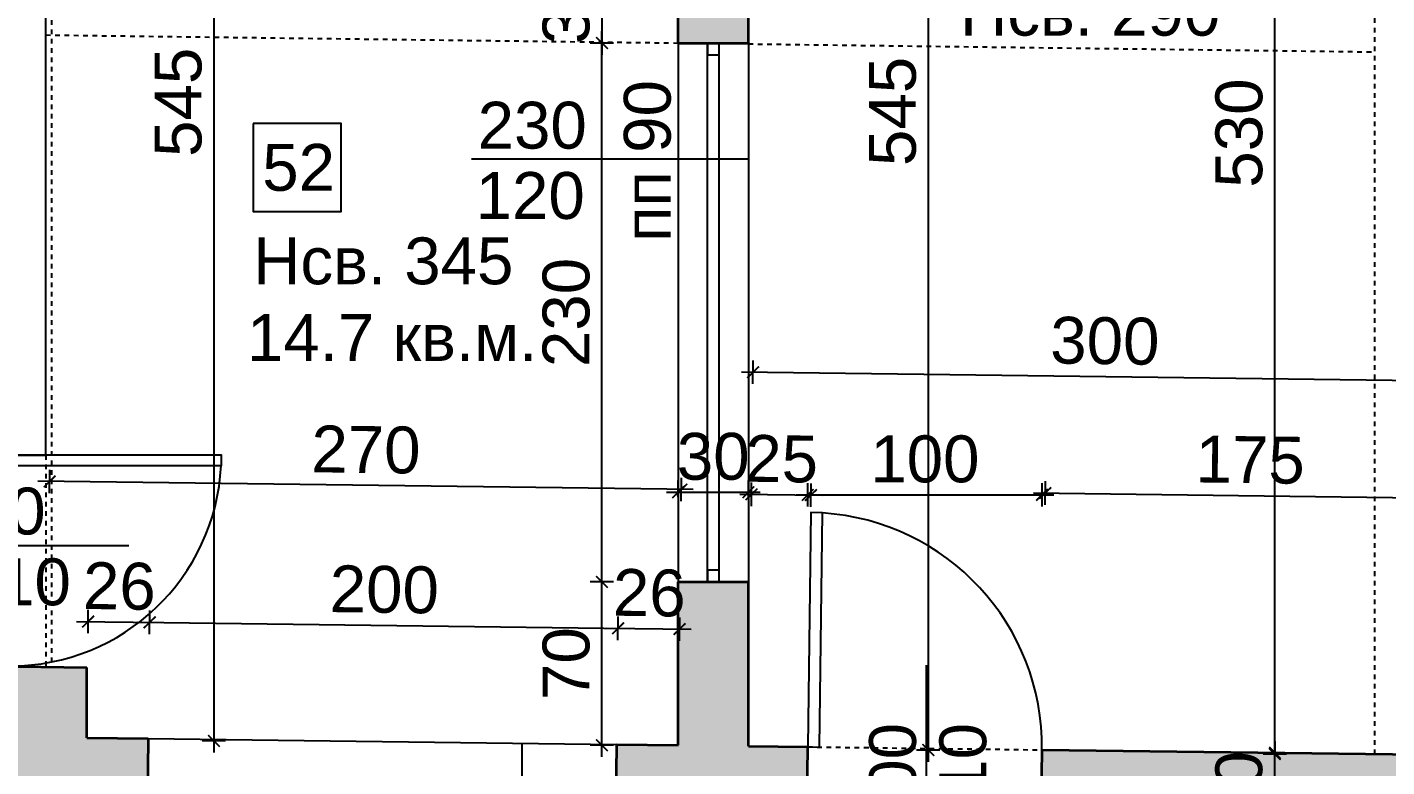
# Model space of a CAD drawing. Header units: inches. Extents: x -72385 to 39588, y -6525 to 66685.
# Drawn here: x -44748 to -44167, y 30423 to 30739 of the extents above; entities that cross this region are included whole.
import ezdxf

# ---------------------------------------------------------------- set-up
doc = ezdxf.new("R2010")
doc.units = ezdxf.units.IN
doc.header["$MEASUREMENT"] = 0
doc.linetypes.add('Hidden', pattern=[0.4, 0.2, -0.2])
for name, color, linetype, lineweight in [('Врати', 251, 'Continuous', 25), ('Изгледни линии', 253, 'Continuous', 25), ('Надписи Hсв', 252, 'Continuous', 25), ('Надписи врати', 252, 'Continuous', 25), ('Надписи коти вътрешни', 252, 'Continuous', 25), ('Надписи номера на пом.', 252, 'Continuous', 25), ('Надписи площ', 252, 'Continuous', 25), ('Надписи прозорци', 252, 'Continuous', 25), ('Прозорци', 251, 'Continuous', 25), ('Пунктир', 253, 'Hidden', 25), ('Разрезни линии', 7, 'Continuous', 35), ('Щрих стени', 254, 'Continuous', 25)]:
    doc.layers.add(name, color=color, linetype=linetype, lineweight=lineweight)
doc.styles.add('Arial Regular', font='arial.ttf')
doc.styles.get("Standard").update_dxf_attribs({"font": 'arial.ttf'})
doc.dimstyles.new('Annotative', dxfattribs={"dimscale": 0, "dimtxt": 20, "dimasz": 5, "dimexe": 5, "dimexo": 5, "dimgap": 5, "dimtad": 1, "dimdec": 0, "dimzin": 0, "dimdsep": 46, "dimtxsty": 'Standard', "dimblk": 'ARCHTICK', "dimcen": 5, "dimdle": 5, "dimadec": 0, "dimazin": 0, "dimtfac": 1, "dimtdec": 0, "dimtofl": 0, "dimtmove": 0, "dimatfit": 3, "dimldrblk": 'ARCHTICK', "dimfxl": 5, "dimfxlon": 1, "dimtolj": 1, "dimtzin": 0, "dimarcsym": 1})

# ---------------------------------------------------------------- blocks, each defined once
blk = doc.blocks.new('_ArchTick')
at = {"color": 0, "linetype": 'ByBlock', "const_width": 0.15}
blk.add_lwpolyline([(-0.5, -0.5), (0.5, 0.5)], dxfattribs=at)
blk = doc.blocks.new('*D275')
at = {"layer": 'Defpoints', "color": 0, "ltscale": 50, "transparency": 16777216}
for p in [(-44695.45, 30484.98), (-44722.34, 30435.75), (-44696.08, 30435.42)]:
    blk.add_point(p, dxfattribs=at)
at = {"layer": 'Надписи коти вътрешни', "color": 0, "lineweight": -2, "ltscale": 50, "transparency": 16777216}
for p, q in [((-44721.77, 30480.32), (-44721.64, 30490.31)), ((-44695.51, 30479.98), (-44695.38, 30489.98)), ((-44726.71, 30485.38), (-44690.45, 30484.92))]:
    blk.add_line(p, q, dxfattribs=at)
at = {"layer": 'Надписи коти вътрешни', "color": 0, "lineweight": -2, "ltscale": 50, "transparency": 16777216, "xscale": 5, "yscale": 5, "zscale": 5}
for p, rotation in [((-44721.71, 30485.32), 179.2706286525158), ((-44695.45, 30484.98), 359.2706286525158)]:
    blk.add_blockref('_ArchTick', p, dxfattribs=dict(at, rotation=rotation))
at = {"layer": 'Надписи коти вътрешни', "color": 0, "ltscale": 50, "transparency": 16777216, "insert": (-44708.38, 30500.36), "char_height": 20, "attachment_point": 5, "rotation": 359.27063}
blk.add_mtext('\\A1;26', dxfattribs=at)
blk = doc.blocks.new('*D4329')
at = {"layer": 'Defpoints', "color": 0, "ltscale": 50, "transparency": 16777216}
for p in [(-44495.46, 30482.44), (-44696.08, 30435.42), (-44496.1, 30432.87)]:
    blk.add_point(p, dxfattribs=at)
at = {"layer": 'Надписи коти вътрешни', "color": 0, "lineweight": -2, "ltscale": 50, "transparency": 16777216}
for p, q in [((-44695.51, 30479.98), (-44695.38, 30489.98)), ((-44700.45, 30485.04), (-44490.46, 30482.37)), ((-44495.53, 30477.44), (-44495.4, 30487.43))]:
    blk.add_line(p, q, dxfattribs=at)
at = {"layer": 'Надписи коти вътрешни', "color": 0, "lineweight": -2, "ltscale": 50, "transparency": 16777216, "xscale": 5, "yscale": 5, "zscale": 5}
for p, rotation in [((-44695.45, 30484.98), 179.2706286525485), ((-44495.46, 30482.44), 359.2706286525485)]:
    blk.add_blockref('_ArchTick', p, dxfattribs=dict(at, rotation=rotation))
at = {"layer": 'Надписи коти вътрешни', "color": 0, "ltscale": 50, "transparency": 16777216, "insert": (-44595.26, 30498.92), "char_height": 20, "attachment_point": 5, "rotation": 359.27063}
blk.add_mtext('\\A1;200', dxfattribs=at)
blk = doc.blocks.new('*D4330')
at = {"layer": 'Defpoints', "color": 0, "ltscale": 50, "transparency": 16777216}
for p in [(-44469.21, 30482.1), (-44496.1, 30432.87), (-44469.84, 30432.54)]:
    blk.add_point(p, dxfattribs=at)
at = {"layer": 'Надписи коти вътрешни', "color": 0, "lineweight": -2, "ltscale": 50, "transparency": 16777216}
for p, q in [((-44500.46, 30482.5), (-44464.21, 30482.04)), ((-44495.53, 30477.44), (-44495.4, 30487.43)), ((-44469.27, 30477.1), (-44469.14, 30487.1))]:
    blk.add_line(p, q, dxfattribs=at)
at = {"layer": 'Надписи коти вътрешни', "color": 0, "lineweight": -2, "ltscale": 50, "transparency": 16777216, "xscale": 5, "yscale": 5, "zscale": 5}
for p, rotation in [((-44495.46, 30482.44), 179.2706286525238), ((-44469.21, 30482.1), 359.2706286525238)]:
    blk.add_blockref('_ArchTick', p, dxfattribs=dict(at, rotation=rotation))
at = {"layer": 'Надписи коти вътрешни', "color": 0, "ltscale": 50, "transparency": 16777216, "insert": (-44482.14, 30497.48), "char_height": 20, "attachment_point": 5, "rotation": 359.27063}
blk.add_mtext('\\A1;26', dxfattribs=at)
blk = doc.blocks.new('*D277')
at = {"layer": 'Defpoints', "color": 0, "ltscale": 50, "transparency": 16777216}
for p in [(-44738.15, 30545.11), (-44739.54, 30435.97), (-44469.84, 30432.54)]:
    blk.add_point(p, dxfattribs=at)
at = {"layer": 'Надписи коти вътрешни', "color": 0, "lineweight": -2, "ltscale": 50, "transparency": 16777216}
for p, q in [((-44738.21, 30540.11), (-44738.08, 30550.11)), ((-44468.51, 30536.68), (-44468.38, 30546.68)), ((-44463.45, 30541.61), (-44743.15, 30545.17))]:
    blk.add_line(p, q, dxfattribs=at)
at = {"layer": 'Надписи коти вътрешни', "color": 0, "lineweight": -2, "ltscale": 50, "transparency": 16777216, "xscale": 5, "yscale": 5, "zscale": 5}
for p, rotation in [((-44738.15, 30545.11), 179.2706286525481), ((-44468.45, 30541.68), 359.2706286525481)]:
    blk.add_blockref('_ArchTick', p, dxfattribs=dict(at, rotation=rotation))
at = {"layer": 'Надписи коти вътрешни', "color": 0, "ltscale": 50, "transparency": 16777216, "insert": (-44603.1, 30558.6), "char_height": 20, "attachment_point": 5, "rotation": 359.27063}
blk.add_mtext('\\A1;270', dxfattribs=at)
blk = doc.blocks.new('*D278')
at = {"layer": 'Defpoints', "color": 0, "ltscale": 50, "transparency": 16777216}
for p in [(-44502.35, 30502.2), (-44469.84, 30502.2), (-44469.84, 30432.54)]:
    blk.add_point(p, dxfattribs=at)
at = {"layer": 'Надписи коти вътрешни', "color": 0, "lineweight": -2, "ltscale": 50, "transparency": 16777216}
for p, q in [((-44502.35, 30427.54), (-44502.35, 30507.2)), ((-44497.35, 30502.2), (-44507.35, 30502.2)), ((-44497.35, 30432.54), (-44507.35, 30432.54))]:
    blk.add_line(p, q, dxfattribs=at)
at = {"layer": 'Надписи коти вътрешни', "color": 0, "lineweight": -2, "ltscale": 50, "transparency": 16777216, "xscale": 5, "yscale": 5, "zscale": 5}
for p, rotation in [((-44502.35, 30502.2), 90), ((-44502.35, 30432.54), 270)]:
    blk.add_blockref('_ArchTick', p, dxfattribs=dict(at, rotation=rotation))
at = {"layer": 'Надписи коти вътрешни', "color": 0, "ltscale": 50, "transparency": 16777216, "insert": (-44517.56, 30467.37), "char_height": 20, "attachment_point": 5, "rotation": 90}
blk.add_mtext('\\A1;70', dxfattribs=at)
blk = doc.blocks.new('*D4070')
at = {"layer": 'Defpoints', "color": 0, "ltscale": 50, "transparency": 16777216}
for p in [(-44502.35, 30732.2), (-44469.84, 30732.2), (-44469.84, 30502.2)]:
    blk.add_point(p, dxfattribs=at)
at = {"layer": 'Надписи коти вътрешни', "color": 0, "lineweight": -2, "ltscale": 50, "transparency": 16777216}
for p, q in [((-44497.35, 30732.2), (-44507.35, 30732.2)), ((-44502.35, 30497.2), (-44502.35, 30737.2)), ((-44497.35, 30502.2), (-44507.35, 30502.2))]:
    blk.add_line(p, q, dxfattribs=at)
at = {"layer": 'Надписи коти вътрешни', "color": 0, "lineweight": -2, "ltscale": 50, "transparency": 16777216, "xscale": 5, "yscale": 5, "zscale": 5}
for p, rotation in [((-44502.35, 30732.2), 90), ((-44502.35, 30502.2), 270)]:
    blk.add_blockref('_ArchTick', p, dxfattribs=dict(at, rotation=rotation))
at = {"layer": 'Надписи коти вътрешни', "color": 0, "ltscale": 50, "transparency": 16777216, "insert": (-44517.57, 30617.2), "char_height": 20, "attachment_point": 5, "rotation": 90}
blk.add_mtext('\\A1;230', dxfattribs=at)
blk = doc.blocks.new('*D4332')
at = {"layer": 'Defpoints', "color": 0, "ltscale": 50, "transparency": 16777216}
for p in [(-44469.84, 30762.2), (-44502.35, 30732.2), (-44469.84, 30732.2)]:
    blk.add_point(p, dxfattribs=at)
at = {"layer": 'Надписи коти вътрешни', "color": 0, "lineweight": -2, "ltscale": 50, "transparency": 16777216}
for p, q in [((-44502.35, 30767.2), (-44502.35, 30727.2)), ((-44497.35, 30762.2), (-44507.35, 30762.2)), ((-44497.35, 30732.2), (-44507.35, 30732.2))]:
    blk.add_line(p, q, dxfattribs=at)
at = {"layer": 'Надписи коти вътрешни', "color": 0, "lineweight": -2, "ltscale": 50, "transparency": 16777216, "xscale": 5, "yscale": 5, "zscale": 5}
for p, rotation in [((-44502.35, 30762.2), 90), ((-44502.35, 30732.2), 270)]:
    blk.add_blockref('_ArchTick', p, dxfattribs=dict(at, rotation=rotation))
at = {"layer": 'Надписи коти вътрешни', "color": 0, "ltscale": 50, "transparency": 16777216, "insert": (-44517.57, 30747.2), "char_height": 20, "attachment_point": 5, "rotation": 90}
blk.add_mtext('\\A1;30', dxfattribs=at)
blk = doc.blocks.new('*D281')
at = {"layer": 'Defpoints', "color": 0, "ltscale": 50, "transparency": 16777216}
for p in [(-44627.06, 30979.42), (-44668.02, 30434.37), (-44627.06, 30434.37)]:
    blk.add_point(p, dxfattribs=at)
at = {"layer": 'Надписи коти вътрешни', "color": 0, "lineweight": -2, "ltscale": 50, "transparency": 16777216}
for p, q in [((-44668.02, 30984.42), (-44668.02, 30429.37)), ((-44663.02, 30979.42), (-44673.02, 30979.42)), ((-44663.02, 30434.37), (-44673.02, 30434.37))]:
    blk.add_line(p, q, dxfattribs=at)
at = {"layer": 'Надписи коти вътрешни', "color": 0, "lineweight": -2, "ltscale": 50, "transparency": 16777216, "xscale": 5, "yscale": 5, "zscale": 5}
for p, rotation in [((-44668.02, 30979.42), 90), ((-44668.02, 30434.37), 270)]:
    blk.add_blockref('_ArchTick', p, dxfattribs=dict(at, rotation=rotation))
at = {"layer": 'Надписи коти вътрешни', "color": 0, "ltscale": 50, "transparency": 16777216, "insert": (-44683.19, 30706.9), "char_height": 20, "attachment_point": 5, "rotation": 90}
blk.add_mtext('\\A1;545', dxfattribs=at)
blk = doc.blocks.new('*D7191')
at = {"layer": 'Defpoints', "color": 0, "ltscale": 50, "transparency": 16777216}
for p in [(-44413.11, 30539.3), (-44439.84, 30432.16), (-44414.46, 30431.84)]:
    blk.add_point(p, dxfattribs=at)
at = {"layer": 'Надписи коти вътрешни', "color": 0, "lineweight": -2, "ltscale": 50, "transparency": 16777216}
for p, q in [((-44438.55, 30534.61), (-44438.43, 30544.61)), ((-44413.17, 30534.3), (-44413.05, 30544.3)), ((-44443.49, 30539.68), (-44408.11, 30539.23))]:
    blk.add_line(p, q, dxfattribs=at)
at = {"layer": 'Надписи коти вътрешни', "color": 0, "lineweight": -2, "ltscale": 50, "transparency": 16777216, "xscale": 5, "yscale": 5, "zscale": 5}
for p, rotation in [((-44438.49, 30539.61), 179.2816013752649), ((-44413.11, 30539.3), 359.2816013752649)]:
    blk.add_blockref('_ArchTick', p, dxfattribs=dict(at, rotation=rotation))
at = {"layer": 'Надписи коти вътрешни', "color": 0, "ltscale": 50, "transparency": 16777216, "insert": (-44425.61, 30554.67), "char_height": 20, "attachment_point": 5, "rotation": 359.2816}
blk.add_mtext('\\A1;25', dxfattribs=at)
blk = doc.blocks.new('*D328')
at = {"layer": 'Defpoints', "color": 0, "ltscale": 50, "transparency": 16777216}
for p in [(-44322.06, 30975.53), (-44363.02, 30430.49), (-44322.06, 30430.49)]:
    blk.add_point(p, dxfattribs=at)
at = {"layer": 'Надписи коти вътрешни', "color": 0, "lineweight": -2, "ltscale": 50, "transparency": 16777216}
for p, q in [((-44358.02, 30975.53), (-44368.02, 30975.53)), ((-44363.02, 30980.53), (-44363.02, 30425.49)), ((-44358.02, 30430.49), (-44368.02, 30430.49))]:
    blk.add_line(p, q, dxfattribs=at)
at = {"layer": 'Надписи коти вътрешни', "color": 0, "lineweight": -2, "ltscale": 50, "transparency": 16777216, "xscale": 5, "yscale": 5, "zscale": 5}
for p, rotation in [((-44363.02, 30975.53), 90), ((-44363.02, 30430.49), 270)]:
    blk.add_blockref('_ArchTick', p, dxfattribs=dict(at, rotation=rotation))
at = {"layer": 'Надписи коти вътрешни', "color": 0, "ltscale": 50, "transparency": 16777216, "insert": (-44378.19, 30703.01), "char_height": 20, "attachment_point": 5, "rotation": 90}
blk.add_mtext('\\A1;545', dxfattribs=at)
blk = doc.blocks.new('*D7190')
at = {"layer": 'Defpoints', "color": 0, "ltscale": 50, "transparency": 16777216}
for p in [(-44314.46, 30539.38), (-44414.46, 30431.84), (-44314.46, 30431.84)]:
    blk.add_point(p, dxfattribs=at)
at = {"layer": 'Надписи коти вътрешни', "color": 0, "lineweight": -2, "ltscale": 50, "transparency": 16777216}
for p, q in [((-44414.46, 30534.38), (-44414.46, 30544.38)), ((-44314.46, 30534.38), (-44314.46, 30544.38)), ((-44419.46, 30539.38), (-44309.46, 30539.38))]:
    blk.add_line(p, q, dxfattribs=at)
at = {"layer": 'Надписи коти вътрешни', "color": 0, "lineweight": -2, "ltscale": 50, "transparency": 16777216, "xscale": 5, "yscale": 5, "zscale": 5, "rotation": 180}
blk.add_blockref('_ArchTick', (-44414.46, 30539.38), dxfattribs=at)
at = {"layer": 'Надписи коти вътрешни', "color": 0, "lineweight": -2, "ltscale": 50, "transparency": 16777216, "xscale": 5, "yscale": 5, "zscale": 5}
blk.add_blockref('_ArchTick', (-44314.46, 30539.38), dxfattribs=at)
at = {"layer": 'Надписи коти вътрешни', "color": 0, "ltscale": 50, "transparency": 16777216, "insert": (-44364.46, 30554.59), "char_height": 20, "attachment_point": 5}
blk.add_mtext('\\A1;100', dxfattribs=at)
blk = doc.blocks.new('*D3966')
at = {"layer": 'Defpoints', "color": 0, "ltscale": 50, "transparency": 16777216}
for p in [(-44138.44, 30537.93), (-44314.46, 30430.56), (-44139.84, 30428.34)]:
    blk.add_point(p, dxfattribs=at)
at = {"layer": 'Надписи коти вътрешни', "color": 0, "lineweight": -2, "ltscale": 50, "transparency": 16777216}
for p, q in [((-44318.06, 30540.22), (-44133.44, 30537.87)), ((-44313.12, 30535.16), (-44313, 30545.16)), ((-44138.51, 30532.93), (-44138.38, 30542.93))]:
    blk.add_line(p, q, dxfattribs=at)
at = {"layer": 'Надписи коти вътрешни', "color": 0, "lineweight": -2, "ltscale": 50, "transparency": 16777216, "xscale": 5, "yscale": 5, "zscale": 5}
for p, rotation in [((-44313.06, 30540.16), 179.2706286525489), ((-44138.44, 30537.93), 359.2706286525489)]:
    blk.add_blockref('_ArchTick', p, dxfattribs=dict(at, rotation=rotation))
at = {"layer": 'Надписи коти вътрешни', "color": 0, "ltscale": 50, "transparency": 16777216, "insert": (-44225.56, 30554.26), "char_height": 20, "attachment_point": 5, "rotation": 359.27063}
blk.add_mtext('\\A1;175', dxfattribs=at)
blk = doc.blocks.new('*D466')
at = {"layer": 'Defpoints', "color": 0, "ltscale": 50, "transparency": 16777216}
for p in [(-44437.81, 30591.73), (-44439.84, 30432.16), (-44139.84, 30428.34)]:
    blk.add_point(p, dxfattribs=at)
at = {"layer": 'Надписи коти вътрешни', "color": 0, "lineweight": -2, "ltscale": 50, "transparency": 16777216}
for p, q in [((-44437.87, 30586.73), (-44437.74, 30596.73)), ((-44137.87, 30582.91), (-44137.74, 30592.91)), ((-44132.81, 30587.84), (-44442.81, 30591.79))]:
    blk.add_line(p, q, dxfattribs=at)
at = {"layer": 'Надписи коти вътрешни', "color": 0, "lineweight": -2, "ltscale": 50, "transparency": 16777216, "xscale": 5, "yscale": 5, "zscale": 5}
for p, rotation in [((-44437.81, 30591.73), 179.2706286525491), ((-44137.81, 30587.91), 359.2706286525491)]:
    blk.add_blockref('_ArchTick', p, dxfattribs=dict(at, rotation=rotation))
at = {"layer": 'Надписи коти вътрешни', "color": 0, "ltscale": 50, "transparency": 16777216, "insert": (-44287.61, 30605.03), "char_height": 20, "attachment_point": 5, "rotation": 359.27063}
blk.add_mtext('\\A1;300', dxfattribs=at)
blk = doc.blocks.new('*D934')
at = {"layer": 'Defpoints', "color": 0, "ltscale": 50, "transparency": 16777216}
for p in [(-44215.06, 30958.79), (-44172.34, 30958.79), (-44172.34, 30428.75)]:
    blk.add_point(p, dxfattribs=at)
at = {"layer": 'Надписи коти вътрешни', "color": 0, "lineweight": -2, "ltscale": 50, "transparency": 16777216}
for p, q in [((-44215.06, 30423.75), (-44215.06, 30963.79)), ((-44210.06, 30958.79), (-44220.06, 30958.79)), ((-44210.06, 30428.75), (-44220.06, 30428.75))]:
    blk.add_line(p, q, dxfattribs=at)
at = {"layer": 'Надписи коти вътрешни', "color": 0, "lineweight": -2, "ltscale": 50, "transparency": 16777216, "xscale": 5, "yscale": 5, "zscale": 5}
for p, rotation in [((-44215.06, 30958.79), 90), ((-44215.06, 30428.75), 270)]:
    blk.add_blockref('_ArchTick', p, dxfattribs=dict(at, rotation=rotation))
at = {"layer": 'Надписи коти вътрешни', "color": 0, "ltscale": 50, "transparency": 16777216, "insert": (-44230.28, 30693.77), "char_height": 20, "attachment_point": 5, "rotation": 90}
blk.add_mtext('\\A1;530', dxfattribs=at)
blk = doc.blocks.new('*D7189')
at = {"layer": 'Defpoints', "color": 0, "ltscale": 10, "transparency": 16777216}
for p in [(-44439.83, 30540.47), (-44469.84, 30533.43), (-44439.83, 30533.43)]:
    blk.add_point(p, dxfattribs=at)
at = {"layer": 'Надписи коти вътрешни', "color": 0, "lineweight": -2, "ltscale": 10, "transparency": 16777216}
for p, q in [((-44474.84, 30540.47), (-44434.83, 30540.47)), ((-44469.84, 30538.43), (-44469.84, 30545.47)), ((-44439.83, 30538.43), (-44439.83, 30545.47))]:
    blk.add_line(p, q, dxfattribs=at)
at = {"layer": 'Надписи коти вътрешни', "color": 0, "lineweight": -2, "ltscale": 10, "transparency": 16777216, "xscale": 5, "yscale": 5, "zscale": 5, "rotation": 180}
blk.add_blockref('_ArchTick', (-44469.84, 30540.47), dxfattribs=at)
at = {"layer": 'Надписи коти вътрешни', "color": 0, "lineweight": -2, "ltscale": 10, "transparency": 16777216, "xscale": 5, "yscale": 5, "zscale": 5}
blk.add_blockref('_ArchTick', (-44439.83, 30540.47), dxfattribs=at)
at = {"layer": 'Надписи коти вътрешни', "color": 0, "ltscale": 10, "transparency": 16777216, "insert": (-44454.84, 30555.69), "char_height": 20, "attachment_point": 5}
blk.add_mtext('\\A1;30', dxfattribs=at)
blk = doc.blocks.new('*D7257')
at = {"layer": 'Defpoints', "color": 0, "ltscale": 10, "transparency": 16777216}
for p in [(-44234.38, 30429.54), (-44214.99, 30429.29), (-44234.76, 30399.54)]:
    blk.add_point(p, dxfattribs=at)
at = {"layer": 'Надписи коти вътрешни', "color": 0, "lineweight": -2, "ltscale": 10, "transparency": 16777216}
for p, q in [((-44215.44, 30394.3), (-44214.93, 30434.29)), ((-44219.99, 30429.36), (-44209.99, 30429.23)), ((-44220.37, 30399.36), (-44210.37, 30399.23))]:
    blk.add_line(p, q, dxfattribs=at)
at = {"layer": 'Надписи коти вътрешни', "color": 0, "lineweight": -2, "ltscale": 10, "transparency": 16777216, "xscale": 5, "yscale": 5, "zscale": 5}
for p, rotation in [((-44214.99, 30429.29), 89.27062865255427), ((-44215.37, 30399.3), 269.2706286525543)]:
    blk.add_blockref('_ArchTick', p, dxfattribs=dict(at, rotation=rotation))
at = {"layer": 'Надписи коти вътрешни', "color": 0, "ltscale": 10, "transparency": 16777216, "insert": (-44230.4, 30414.49), "char_height": 20, "attachment_point": 5, "rotation": 89.27063}
blk.add_mtext('\\A1;30', dxfattribs=at)

msp = doc.modelspace()

# ---------------------------------------------------------------- hatches: boundary and pattern name
at = {"layer": 'Щрих стени', "ltscale": 10}
h = msp.add_hatch(color=256, dxfattribs=at)
h.dxf.hatch_style = 1
h.paths.add_polyline_path([(-45774.39, 31044.19), (-45834.39, 31044.96), (-45834.84, 31009.96), (-45774.84, 31009.2)])
h.paths.add_polyline_path([(-45624.39, 31042.28), (-45684.39, 31043.05), (-45684.84, 31008.05), (-45672.34, 31007.89), (-45672.34, 30987.89), (-45637.34, 30987.44), (-45637.34, 31007.45), (-45624.84, 31007.29)])
h.paths.add_polyline_path([(-45474.39, 31040.37), (-45534.39, 31041.14), (-45534.84, 31006.14), (-45474.84, 31005.38)])
h.paths.add_polyline_path([(-45304.39, 31038.21), (-45384.39, 31039.23), (-45384.84, 31004.23), (-45372.34, 31004.07), (-45372.34, 30974.07), (-45369.84, 30974.04), (-45369.84, 30964), (-45339.84, 30964), (-45339.84, 30973.66), (-45337.34, 30973.62), (-45337.34, 31003.63), (-45304.84, 31003.21)])
h.paths.add_polyline_path([(-45189.46, 30441.7), (-45314.84, 30443.3), (-45314.84, 30468.3), (-45339.84, 30468.62), (-45339.84, 30514), (-45369.84, 30514), (-45369.84, 30444), (-45434.84, 30444.82), (-45434.84, 30414.82), (-45369.84, 30413.99), (-45369.84, 30264.52), (-45339.84, 30264.52), (-45339.84, 30413.61), (-45189.84, 30411.7)])
h.paths.add_polyline_path([(-45014.46, 30439.47), (-45039.84, 30439.79), (-45039.84, 30999.84), (-45004.84, 30999.39), (-45004.39, 31034.39), (-45104.39, 31035.66), (-45104.84, 31000.67), (-45069.84, 31000.22), (-45069.84, 30440.18), (-45089.46, 30440.43), (-45089.84, 30410.43), (-45014.84, 30409.47)])
h.paths.add_polyline_path([(-44696.08, 30435.42), (-44722.34, 30435.75), (-44722.34, 30465.75), (-44787.34, 30466.58), (-44787.34, 30436.58), (-44914.46, 30438.2), (-44914.84, 30408.2), (-44787.34, 30406.58), (-44787.34, 30376.57), (-44722.34, 30375.75), (-44722.34, 30405.75), (-44696.46, 30405.42)])
h.paths.add_polyline_path([(-44414.46, 30431.83), (-44439.84, 30432.16), (-44439.84, 30502.2), (-44469.84, 30502.2), (-44469.84, 30432.54), (-44496.1, 30432.87), (-44496.48, 30402.87), (-44414.84, 30401.84)])
h.paths.add_polyline_path([(-44139.84, 30428.34), (-44314.46, 30430.56), (-44314.84, 30400.56), (-44184.84, 30398.91), (-44184.84, 30363.9), (-44169.84, 30363.71), (-44169.84, 30353.31), (-44139.84, 30353.31)])
h.paths.add_polyline_path([(-44439.84, 30762.2), (-44469.84, 30762.2), (-44469.84, 30732.2), (-44439.84, 30732.2)])
h.paths.add_polyline_path([(-44404.39, 31026.75), (-44504.39, 31028.03), (-44504.84, 30993.03), (-44469.84, 30992.58), (-44469.84, 30992.2), (-44439.84, 30992.2), (-44404.84, 30991.76)])
h.paths.add_polyline_path([(-44704.39, 31030.57), (-44804.39, 31031.84), (-44804.84, 30996.85), (-44772.34, 30996.43), (-44772.34, 30965.99), (-44737.34, 30965.99), (-44737.34, 30995.99), (-44704.84, 30995.57)])
h.paths.add_polyline_path([(-44104.39, 31022.93), (-44204.39, 31024.21), (-44204.84, 30989.21), (-44172.34, 30988.8), (-44172.34, 30958.79), (-44137.34, 30958.35), (-44137.34, 30988.35), (-44104.84, 30987.94)])
h.paths.add_polyline_path([(-43804.39, 31019.11), (-43904.39, 31020.39), (-43904.84, 30985.39), (-43804.84, 30984.12)])
h.paths.add_polyline_path([(-43507.34, 30980.33), (-43474.84, 30979.92), (-43474.39, 31014.91), (-43604.39, 31016.57), (-43604.84, 30981.57), (-43572.34, 30981.16), (-43572.34, 30951.15), (-43539.84, 30950.74), (-43539.84, 30450.7), (-43572.34, 30451.11), (-43572.34, 30361.11), (-43507.34, 30360.28), (-43507.34, 30390.28), (-42957.34, 30383.28), (-42957.34, 30353.28), (-42892.34, 30352.45), (-42892.34, 30382.45), (-42357.34, 30375.64), (-42357.34, 30345.64), (-42292.34, 30344.81), (-42292.34, 30374.81), (-41757.34, 30368), (-41757.34, 30338), (-41739.84, 30337.78), (-41739.84, 30157.76), (-41709.84, 30157.76), (-41709.84, 30337.4), (-41692.34, 30337.17), (-41692.34, 30367.18), (-41649.84, 30366.63), (-41649.46, 30396.63), (-41692.34, 30397.18), (-41692.34, 30427.18), (-41707.34, 30427.37), (-41707.34, 30457.37), (-41742.34, 30457.82), (-41742.34, 30427.82), (-41782.34, 30428.33), (-41782.34, 30398.32), (-42292.34, 30404.82), (-42292.34, 30434.82), (-42357.34, 30435.65), (-42357.34, 30405.64), (-42892.34, 30412.46), (-42892.34, 30442.46), (-42982.34, 30443.6), (-42982.34, 30413.6), (-43507.34, 30420.28), (-43507.34, 30450.29), (-43509.84, 30450.32), (-43509.84, 30950.36), (-43507.34, 30950.33)])
h.paths.add_polyline_path([(-44139.84, 30123.31), (-44169.84, 30123.31), (-44169.84, 30093.31), (-44139.84, 30093.31)])
h.paths.add_polyline_path([(-44139.84, 29863.31), (-44169.84, 29863.31), (-44169.84, 29851.36), (-44184.84, 29851.55), (-44184.84, 29796.55), (-44204.84, 29796.8), (-44204.84, 29761.8), (-44169.84, 29761.36), (-44139.84, 29761.36)])
h.paths.add_polyline_path([(-44722.34, 29858.4), (-44787.34, 29859.22), (-44787.34, 29769.22), (-44722.34, 29768.39)])
h.paths.add_polyline_path([(-44139.84, 29531.36), (-44169.84, 29531.36), (-44169.84, 29501.36), (-44139.84, 29501.36)])
h.paths.add_polyline_path([(-44104.84, 29222.79), (-44137.34, 29223.21), (-44137.34, 29253.21), (-44139.84, 29253.24), (-44139.84, 29271.36), (-44169.84, 29271.36), (-44169.84, 29253.62), (-44172.34, 29253.66), (-44172.34, 29223.65), (-44204.84, 29224.07), (-44205.28, 29189.07), (-44105.28, 29187.8)])
h.paths.add_polyline_path([(-44404.84, 29226.61), (-44504.84, 29227.89), (-44505.28, 29192.89), (-44405.28, 29191.62)])
h.paths.add_polyline_path([(-44704.84, 29230.43), (-44737.34, 29230.85), (-44737.34, 29260.85), (-44772.34, 29261.29), (-44772.34, 29231.29), (-44804.84, 29231.7), (-44805.28, 29196.71), (-44705.28, 29195.43)])
h.paths.add_polyline_path([(-45004.84, 29234.25), (-45104.84, 29235.52), (-45105.28, 29200.53), (-45005.28, 29199.25)])

# ---------------------------------------------------------------- linework, layer by layer
at = {"layer": 'Врати', "ltscale": 50}
for points in [[(-44754.84, 30556.36), (-44754.84, 30551.86), (-44664.84, 30551.86), (-44664.84, 30556.36)], [(-44414.46, 30431.84), (-44409.46, 30431.77), (-44408.18, 30531.77), (-44413.18, 30531.83)]]:
    msp.add_lwpolyline(points, close=True, dxfattribs=at)
for centre, radius, start, end in [((-44754.84, 30556.36), 90, 270, 357.13402), ((-44414.46, 30431.84), 100, 359.27063, 86.40464)]:
    msp.add_arc(centre, radius, start, end, dxfattribs=at)
at = {"layer": 'Изгледни линии', "ltscale": 50}
for p, q in [((-44739.84, 30556.36), (-44739.84, 30965.99)), ((-44469.84, 30732.2), (-44469.84, 30502.2)), ((-44439.83, 30732.2), (-44439.83, 30502.2)), ((-44769.84, 30556.36), (-44739.84, 30556.36)), ((-44696.08, 30435.42), (-44496.1, 30432.87))]:
    msp.add_line(p, q, dxfattribs=at)
at = {"layer": 'Надписи врати', "ltscale": 50}
for p, q in [((-44804.37, 30517.74), (-44704.37, 30517.74)), ((-44363.77, 30366.75), (-44363.77, 30466.75))]:
    msp.add_line(p, q, dxfattribs=at)
at = {"layer": 'Надписи номера на пом.', "ltscale": 50}
msp.add_lwpolyline([(-44651.24, 30697.83), (-44651.24, 30660.33), (-44613.74, 30660.33), (-44613.74, 30697.83)], close=True, dxfattribs=at)
at = {"layer": 'Надписи прозорци', "ltscale": 50}
for p, q in [((-44439.84, 30682.63), (-44558.04, 30682.63)), ((-44536.57, 30433.39), (-44536.57, 30317.92))]:
    msp.add_line(p, q, dxfattribs=at)
at = {"layer": 'Прозорци', "ltscale": 50}
for p, q in [((-44457.34, 30502.2), (-44457.34, 30732.2)), ((-44452.34, 30502.2), (-44452.34, 30732.2))]:
    msp.add_line(p, q, dxfattribs=at)
for points in [[(-44457.34, 30727.2), (-44452.34, 30727.2), (-44452.34, 30732.2)], [(-44452.34, 30732.2), (-44457.34, 30732.2), (-44457.34, 30727.2)], [(-44457.34, 30502.2), (-44452.34, 30502.2), (-44452.34, 30507.2)], [(-44452.34, 30507.2), (-44457.34, 30507.2), (-44457.34, 30502.2)]]:
    msp.add_lwpolyline(points, dxfattribs=at)
at = {"layer": 'Пунктир', "ltscale": 10}
for p, q in [((-44737.34, 30965.99), (-44737.34, 30465.95)), ((-44172.34, 30428.75), (-44172.34, 30958.79)), ((-44739.84, 30735.64), (-44469.84, 30732.2)), ((-44439.83, 30731.82), (-44172.34, 30728.41)), ((-44739.84, 30556.36), (-44739.84, 30465.98)), ((-44414.46, 30431.83), (-44314.46, 30430.56))]:
    msp.add_line(p, q, dxfattribs=at)
at = {"layer": 'Разрезни линии', "ltscale": 50}
for p, q in [((-44469.84, 30732.2), (-44469.84, 30762.2)), ((-44439.84, 30732.2), (-44439.84, 30762.2)), ((-44469.84, 30732.2), (-44439.84, 30732.2)), ((-44469.84, 30432.54), (-44469.84, 30502.2)), ((-44469.84, 30502.2), (-44439.84, 30502.2)), ((-44439.84, 30432.16), (-44439.84, 30502.2)), ((-44787.34, 30466.58), (-44722.34, 30465.75)), ((-44722.34, 30435.75), (-44722.34, 30465.75)), ((-44722.34, 30435.75), (-44696.08, 30435.42)), ((-44696.08, 30435.42), (-44696.46, 30405.42)), ((-44496.1, 30432.87), (-44496.48, 30402.87)), ((-44496.1, 30432.87), (-44469.84, 30432.54)), ((-44439.84, 30432.16), (-44414.46, 30431.83)), ((-44414.84, 30401.84), (-44414.46, 30431.83)), ((-44314.84, 30400.56), (-44314.46, 30430.56)), ((-44314.46, 30430.56), (-44139.84, 30428.34))]:
    msp.add_line(p, q, dxfattribs=at)

# ---------------------------------------------------------------- texts
at = {"layer": 'Надписи Hсв', "ltscale": 100, "char_height": 20, "width": 180.4891, "attachment_point": 1, "style": 'Arial Regular'}
for s, insert in [('Hсв. 290', (-44349.44, 30755.35)), ('Hсв. 345', (-44651.26, 30649.24))]:
    msp.add_mtext(s, dxfattribs=dict(at, insert=insert))
at = {"layer": 'Надписи врати', "ltscale": 100, "char_height": 20, "width": 180.4891, "attachment_point": 1, "style": 'Arial Regular'}
for s, insert in [('90', (-44770.96, 30542.47)), ('210', (-44775.7, 30512.26))]:
    msp.add_mtext(s, dxfattribs=dict(at, insert=insert))
at = {"layer": 'Надписи врати', "ltscale": 100, "char_height": 20, "width": 180.4891, "attachment_point": 1, "rotation": 90, "style": 'Arial Regular'}
for s, insert in [('100', (-44388.28, 30395.42)), ('210', (-44358.28, 30395.42))]:
    msp.add_mtext(s, dxfattribs=dict(at, insert=insert))
at = {"layer": 'Надписи номера на пом.', "ltscale": 100, "insert": (-44722.1, 30689.14), "char_height": 20, "width": 180.4891, "attachment_point": 1, "style": 'Arial Regular'}
msp.add_mtext('\\pxqc;52', dxfattribs=at)
at = {"layer": 'Надписи площ', "ltscale": 100, "insert": (-44653.91, 30616.52), "char_height": 20, "width": 180.4891, "attachment_point": 1, "style": 'Arial Regular'}
msp.add_mtext('14.7 кв.м.', dxfattribs=at)
at = {"layer": 'Надписи прозорци', "ltscale": 100, "insert": (-44493, 30647.31), "char_height": 20, "width": 180.4891, "attachment_point": 1, "rotation": 90, "style": 'Arial Regular'}
msp.add_mtext('пп 90', dxfattribs=at)
at = {"layer": 'Надписи прозорци', "ltscale": 100, "char_height": 20, "width": 180.4891, "attachment_point": 3, "style": 'Arial Regular'}
for s, insert in [('230', (-44508.81, 30707.14)), ('120', (-44509.67, 30677.14))]:
    msp.add_mtext(s, dxfattribs=dict(at, insert=insert))

# ---------------------------------------------------------------- dimensions: what is measured, and where the dimension line sits
at = {"layer": 'Надписи коти вътрешни', "ltscale": 50}
for base, p1, p2, picture, middle in [((-44668.02, 30434.37), (-44627.06, 30979.42), (-44627.06, 30434.37), '*D281', (-44683.19, 30706.9)), ((-44363.02, 30430.49), (-44322.06, 30975.53), (-44322.06, 30430.49), '*D328', (-44378.19, 30703.01)), ((-44215.06, 30958.79), (-44172.34, 30428.75), (-44172.34, 30958.79), '*D934', (-44230.28, 30693.77)), ((-44502.35, 30732.2), (-44469.84, 30502.2), (-44469.84, 30732.2), '*D4070', (-44517.57, 30617.2)), ((-44502.35, 30502.2), (-44469.84, 30432.54), (-44469.84, 30502.2), '*D278', (-44517.56, 30467.37))]:
    dim = msp.add_linear_dim(base=base, p1=p1, p2=p2, angle=90, dimstyle='Annotative', override={"dimscale": 0, "dimtix": 0, "dimtofl": 0, "dimtmove": 0, "dimatfit": 3}, dxfattribs=at)
    dim.commit()
    dim.dimension.update_dxf_attribs({"geometry": picture, "text_midpoint": middle})
for base, p1, p2, angle, picture, middle, dimtype in [((-44502.35, 30732.2), (-44469.84, 30762.2), (-44469.84, 30732.2), 90, '*D4332', (-44502.35, 30747.2), 128), ((-44413.11, 30539.3), (-44439.84, 30432.16), (-44414.46, 30431.84), 359.2816, '*D7191', (-44425.8, 30539.46), 129), ((-44695.45, 30484.98), (-44722.34, 30435.75), (-44696.08, 30435.42), 359.27063, '*D275', (-44708.58, 30485.15), 129), ((-44469.21, 30482.1), (-44496.1, 30432.87), (-44469.84, 30432.54), 359.27063, '*D4330', (-44482.34, 30482.27), 129)]:
    dim = msp.add_linear_dim(base=base, p1=p1, p2=p2, angle=angle, dimstyle='Annotative', override={"dimscale": 0, "dimtix": 0, "dimtofl": 0, "dimtmove": 0, "dimatfit": 3}, dxfattribs=at)
    dim.commit()
    dim.dimension.update_dxf_attribs({"geometry": picture, "text_midpoint": middle, "dimtype": dimtype})
for p1, p2, distance, picture, middle in [((-44139.84, 30428.34), (-44439.84, 30432.16), -159.58, '*D466', (-44287.61, 30605.03)), ((-44469.84, 30432.54), (-44739.54, 30435.97), -109.15, '*D277', (-44603.1, 30558.6)), ((-44314.46, 30430.56), (-44139.84, 30428.34), 109.61, '*D3966', (-44225.56, 30554.26)), ((-44696.08, 30435.42), (-44496.1, 30432.87), 49.57, '*D4329', (-44595.26, 30498.92))]:
    dim = msp.add_aligned_dim(p1=p1, p2=p2, distance=distance, dimstyle='Annotative', override={"dimscale": 0, "dimtix": 0, "dimtofl": 0, "dimtmove": 0, "dimatfit": 3}, dxfattribs=at)
    dim.commit()
    dim.dimension.update_dxf_attribs({"geometry": picture, "text_midpoint": middle})
at = {"layer": 'Надписи коти вътрешни', "ltscale": 10}
for base, p1, p2, angle, picture, middle in [((-44439.83, 30540.47), (-44469.84, 30533.43), (-44439.83, 30533.43), 0, '*D7189', (-44454.84, 30540.47)), ((-44214.99, 30429.29), (-44234.76, 30399.54), (-44234.38, 30429.54), 89.27063, '*D7257', (-44215.18, 30414.29))]:
    dim = msp.add_linear_dim(base=base, p1=p1, p2=p2, angle=angle, dimstyle='Annotative', override={"dimscale": 0, "dimtix": 0, "dimtofl": 0, "dimtmove": 0, "dimatfit": 3}, dxfattribs=at)
    dim.commit()
    dim.dimension.update_dxf_attribs({"geometry": picture, "text_midpoint": middle, "dimtype": 129})
at = {"layer": 'Надписи коти вътрешни', "ltscale": 50}
dim = msp.add_linear_dim(base=(-44314.46, 30539.38), p1=(-44414.46, 30431.84), p2=(-44314.46, 30431.84), dimstyle='Annotative', override={"dimscale": 0, "dimtix": 0, "dimtofl": 0, "dimtmove": 0, "dimatfit": 3}, dxfattribs=at)
dim.commit()
dim.dimension.update_dxf_attribs({"geometry": '*D7190', "text_midpoint": (-44364.46, 30554.59)})

doc.saveas('drawing.dxf')
